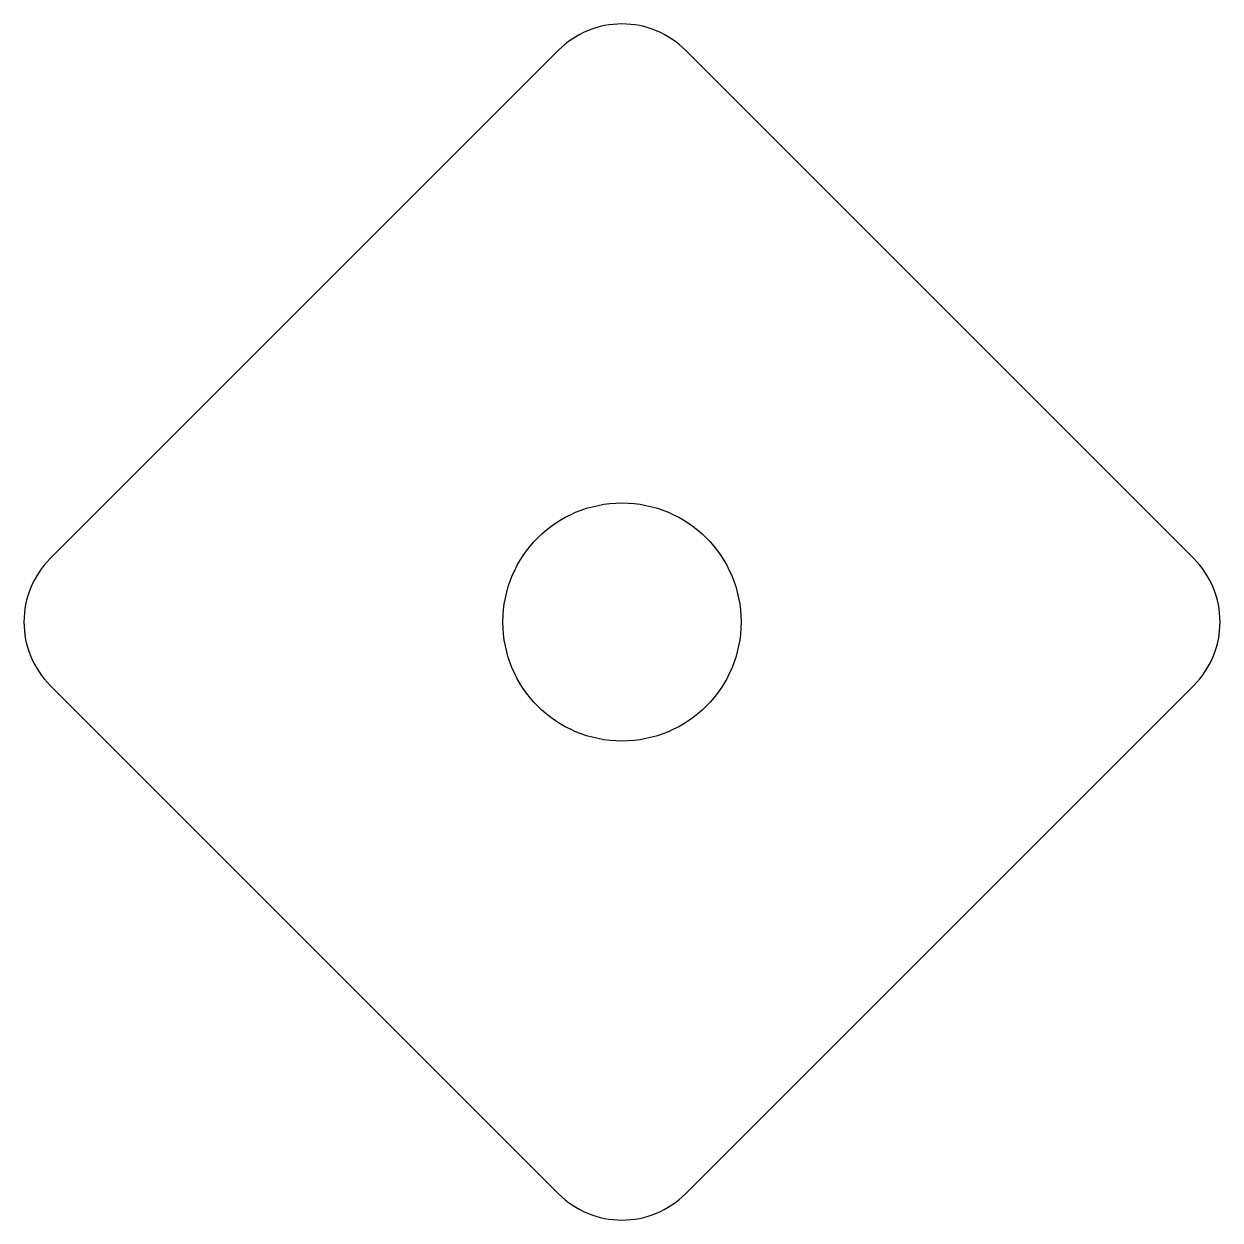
# Model space of a CAD drawing. Header units: millimetres. Extents: x -13.3 to 13.3, y -13.3 to 13.3.
import ezdxf

# ---------------------------------------------------------------- set-up
doc = ezdxf.new("R2010")
doc.units = ezdxf.units.MM
doc.layers.get('0').update_dxf_attribs({"linetype": 'CONTINUOUS'})

msp = doc.modelspace()

# ---------------------------------------------------------------- linework, layer by layer
msp.add_lwpolyline([(-1.414, -12.728, 0.414214), (1.414, -12.728), (12.728, -1.414, 0.414214), (12.728, 1.414), (1.414, 12.728, 0.414214), (-1.414, 12.728), (-12.728, 1.414, 0.414214), (-12.728, -1.414)], format="xyb", close=True)
msp.add_circle((0, 0), 2.65)

doc.saveas('drawing.dxf')
